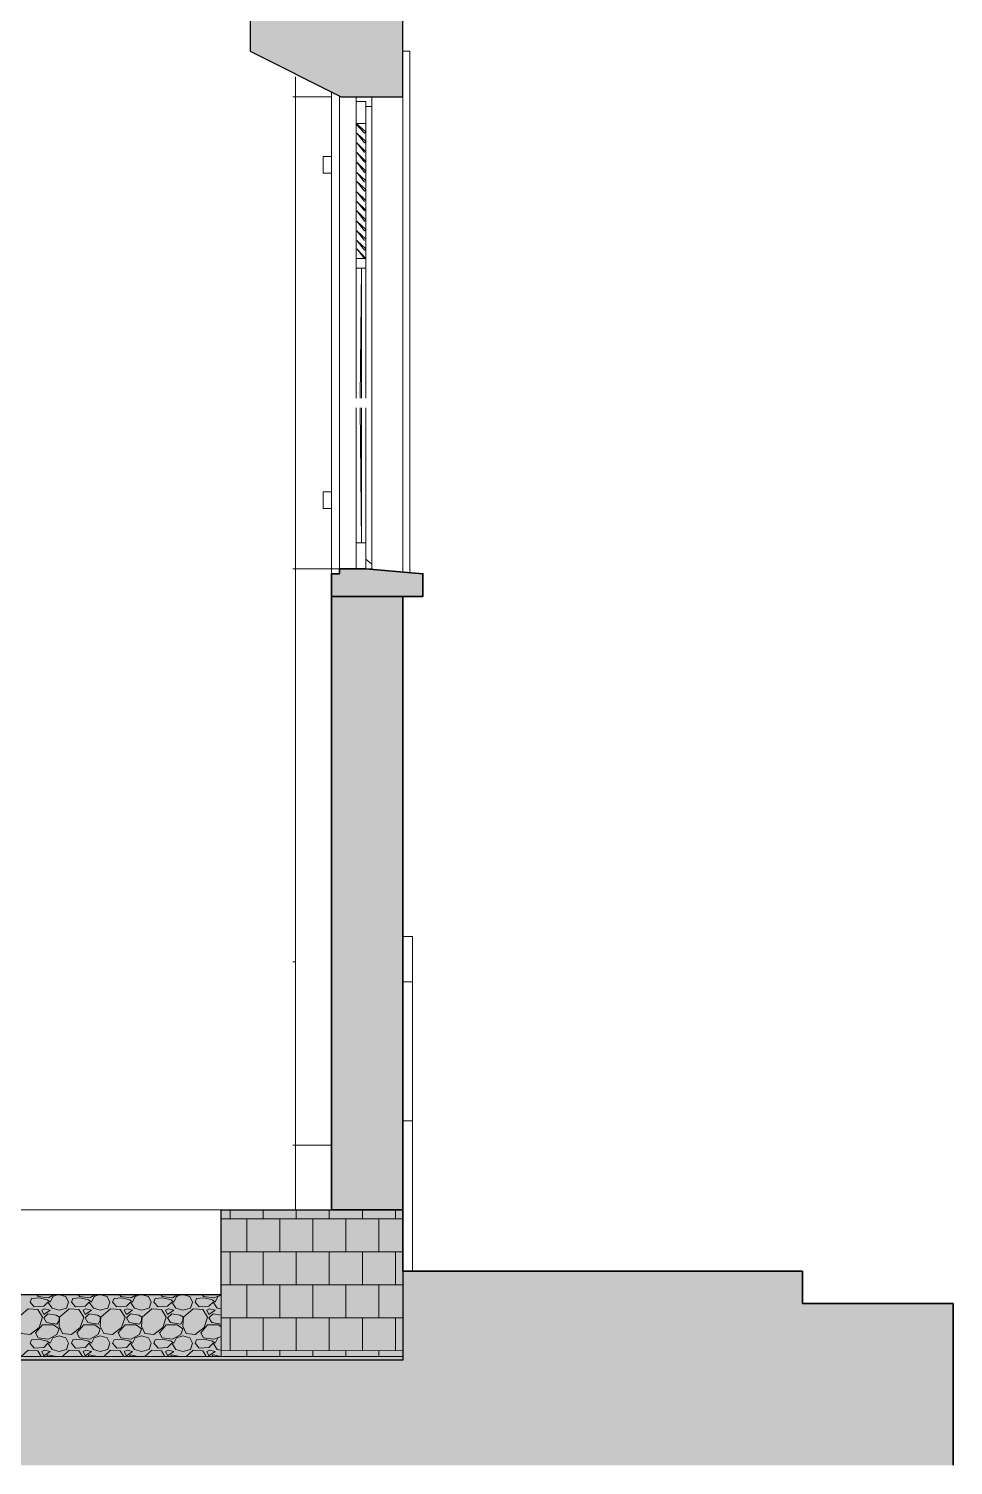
# Model space of a CAD drawing. Header units: millimetres. Extents: x -1448 to 7013, y -20340 to -15892.
# Drawn here: x 5188 to 7013, y -20340 to -17507 of the extents above; entities that cross this region are included whole.
import ezdxf

# ---------------------------------------------------------------- set-up
doc = ezdxf.new("R2010")
doc.units = ezdxf.units.MM
for name, color, linetype, lineweight in [('A-ALV-___-___-EXI', 250, 'Continuous', 35), ('A-BAS-___-___-EXI', 250, 'Continuous', 35), ('A-COB-___-___-EXI', 250, 'Continuous', 25), ('A-JAN-___-___-EXI', 250, 'Continuous', 25), ('A-PIS-___-___-EXI', 250, 'Continuous', 25)]:
    doc.layers.add(name, color=color, linetype=linetype, lineweight=lineweight)

msp = doc.modelspace()

# ---------------------------------------------------------------- hatches: boundary and pattern name
at = {"layer": 'A-ALV-___-___-EXI'}
h = msp.add_hatch(color=11, dxfattribs=at)
h.paths.add_polyline_path([(-678.6, -19836.5), (-582.3, -19836.5), (-582.3, -17041.4), (-678.6, -17041.4), (-678.6, -19447.7)])
h.paths.add_polyline_path([(5926.8, -19836.5), (5926.8, -18627), (5785.6, -18627), (5785.6, -19836.5), (5801.9, -19836.5)])
h.paths.add_polyline_path([(5926.8, -17641.4), (5926.8, -16923.3), (5940.4, -16923.3), (5940.4, -16885.3), (5978.4, -16885.3), (5978.4, -16847.1), (5984.9, -16838.6), (5989.1, -16829.5), (5993, -16807.4), (6000, -16795.8), (6010.2, -16787.2), (6022.5, -16782.7), (6021.8, -16763.2), (5926.8, -16744.4), (5926.8, -16221.4), (5930.7, -16199), (5937.6, -16180.2), (5948.8, -16161.6), (5959.4, -16151), (5959.4, -16131.9), (5785.6, -16131.9), (5785.6, -17041.4), (5625.4, -17041.4), (5625.4, -17551.9), (5804.6, -17641.4)])
at = {"layer": 'A-BAS-___-___-EXI', "true_color": 0xcb9898}
msp.add_hatch(color=253, dxfattribs=at).paths.add_polyline_path([(-1448.3, -20340.4), (7012.8, -20340.4), (7012.8, -20021.1), (6715.5, -20021.1), (6715.5, -19957.3), (5926.8, -19957.3), (5926.8, -20132.8), (-678.6, -20132.8), (-678.6, -19886.7), (-1448.3, -19886.7)])
at = {"layer": 'A-COB-___-___-EXI', "true_color": 0xc19a82}
h = msp.add_hatch(color=33, dxfattribs=at)
h.paths.add_polyline_path([(5785.6, -18627), (5966.2, -18627), (5966.2, -18582.2), (5853.5, -18572.7), (5801.9, -18572.7), (5801.9, -18582.2), (5785.6, -18582.2)])
h.paths.add_polyline_path([(4274.8, -17041.4), (4364.3, -17041.4), (4364.3, -16879.9), (4274.8, -16879.9)])
h.paths.add_polyline_path([(-675.9, -17041.4), (-586.3, -17041.4), (-586.3, -16879.9), (-675.9, -16879.9)])
h.paths.add_polyline_path([(578.4, -17041.4), (668, -17041.4), (668, -16879.9), (578.4, -16879.9)])
h.paths.add_polyline_path([(5715, -17041.4), (5715, -16879.9), (5625.4, -16879.9), (5625.4, -17041.4)])
h.paths.add_polyline_path([(-540.2, -16803.9), (-503.3, -16792.1), (-532.1, -16719.7), (-568.9, -16731.4)])
h.paths.add_polyline_path([(5482.9, -16803.9), (5510.5, -16735), (5473.6, -16723.2), (5446.1, -16792.1)])
h.paths.add_polyline_path([(-761.7, -16753.7), (-730.6, -16743.6), (-733.7, -16733.4), (-764.8, -16743.5)])
h.paths.add_polyline_path([(5690.6, -16752.3), (5693.6, -16743.2), (5663.4, -16733.6), (5660.7, -16742.8)])
h.paths.add_polyline_path([(-630.3, -16710.7), (-598, -16700.2), (-600.9, -16690.6), (-633.2, -16701.1)])
h.paths.add_polyline_path([(5507.2, -16693.9), (5510.2, -16684.8), (5480, -16675.2), (5477.4, -16684.4)])
h.paths.add_polyline_path([(-432.6, -16648.3), (-400.4, -16637.9), (-403.4, -16628.3), (-435.5, -16638.7)])
h.paths.add_polyline_path([(5324.1, -16636.3), (5327.3, -16626.5), (5295.4, -16616.3), (5292.6, -16626.3)])
h.paths.add_polyline_path([(-233.5, -16584.9), (-201.6, -16574.5), (-204.7, -16564.4), (-236.6, -16574.8)])
h.paths.add_polyline_path([(5140.9, -16577.7), (5144.2, -16567.9), (5112.3, -16557.7), (5109.4, -16567.7)])
h.paths.add_polyline_path([(-38.2, -16522.6), (-3.2, -16511.3), (-6.3, -16501.1), (-41.3, -16512.5)])
h.paths.add_polyline_path([(4957.6, -16519.3), (4960.8, -16509.5), (4928.9, -16499.3), (4926.1, -16509.3)])
h.paths.add_polyline_path([(4774.1, -16460.7), (4777.4, -16450.9), (4745.5, -16440.7), (4742.6, -16450.7)])
h.paths.add_polyline_path([(161.8, -16458.6), (194.2, -16448.1), (191.2, -16438.5), (158.9, -16449)])
h.paths.add_polyline_path([(552.9, -16454.4), (589.2, -16442.8), (560.7, -16370.9), (523.9, -16382.6)])
h.paths.add_polyline_path([(4382.1, -16452.1), (4409.4, -16383.8), (4372.6, -16372), (4345.3, -16440.3)])
h.paths.add_polyline_path([(4591, -16402.3), (4594.3, -16392.5), (4562.4, -16382.3), (4559.5, -16392.3)])
h.paths.add_polyline_path([(359.3, -16395.5), (392.5, -16384.7), (389.6, -16375.1), (356.3, -16385.9)])
h.paths.add_polyline_path([(4407.1, -16343.2), (4410.4, -16333.4), (4378.5, -16323.2), (4375.6, -16333.2)])
h.paths.add_polyline_path([(557.1, -16332.2), (590.4, -16321.4), (587.3, -16311.3), (554, -16322.2)])
h.paths.add_polyline_path([(4224.4, -16284.4), (4227.7, -16274.6), (4195.8, -16264.4), (4192.9, -16274.4)])
h.paths.add_polyline_path([(754.9, -16269.1), (788.1, -16258.3), (785.2, -16248.7), (751.9, -16259.5)])
h.paths.add_polyline_path([(4040.6, -16225.8), (4043.9, -16216), (4012, -16205.8), (4009.1, -16215.8)])
h.paths.add_polyline_path([(953, -16205.8), (984.7, -16195.5), (981.8, -16185.9), (950.1, -16196.3)])
h.paths.add_polyline_path([(3857.2, -16167.4), (3860.5, -16157.6), (3828.5, -16147.4), (3825.7, -16157.4)])
h.paths.add_polyline_path([(1150.7, -16141.9), (1183.9, -16131.1), (1181, -16121.5), (1147.7, -16132.4)])
h.paths.add_polyline_path([(3675, -16109.6), (3678.2, -16099.8), (3646.3, -16089.6), (3643.5, -16099.6)])
h.paths.add_polyline_path([(1648.4, -16104.2), (1684.7, -16092.6), (1656.4, -16021.2), (1619.6, -16032.9)])
h.paths.add_polyline_path([(3281.5, -16100.3), (3308.8, -16032), (3272, -16020.3), (3244.6, -16088.6)])
h.paths.add_polyline_path([(1813.7, -16080.4), (1813.7, -16004.3), (1775.7, -16004.3), (1775.7, -16080.4)])
h.paths.add_polyline_path([(3115.5, -16080.4), (3154.8, -16080.4), (3154.8, -16004.3), (3115.5, -16004.3)])
h.paths.add_polyline_path([(1349.1, -16078.9), (1381.2, -16068.5), (1378.3, -16058.9), (1346.2, -16069.4)])
h.paths.add_polyline_path([(3490.6, -16051.4), (3493.8, -16041.5), (3461.9, -16031.4), (3459.1, -16041.3)])
h.paths.add_polyline_path([(1547.7, -16015.5), (1577.7, -16005.8), (1574.8, -15996.2), (1544.8, -16005.9)])
h.paths.add_polyline_path([(3306.8, -15992.8), (3310.1, -15983), (3278.2, -15972.8), (3275.3, -15982.8)])
h.paths.add_polyline_path([(2339, -15965), (2339, -15955.5), (2306.4, -15955.5), (2306.4, -15965)])
h.paths.add_polyline_path([(2113.7, -15965), (2146.3, -15965), (2146.3, -15955.5), (2113.7, -15955.5)])
h.paths.add_polyline_path([(2625.4, -15965), (2625.4, -15955.5), (2592.9, -15955.5), (2592.9, -15965)])
h.paths.add_polyline_path([(1920.9, -15965), (1953.5, -15965), (1953.5, -15955.5), (1920.9, -15955.5)])
h.paths.add_polyline_path([(2816.8, -15965), (2816.8, -15955.5), (2785.6, -15955.5), (2785.6, -15965)])
h.paths.add_polyline_path([(1729.5, -15965), (1760.7, -15965), (1760.7, -15955.5), (1729.5, -15955.5)])
h.paths.add_polyline_path([(3169.8, -15965), (3201, -15965), (3201, -15955.5), (3169.8, -15955.5)])
h.paths.add_polyline_path([(2978.4, -15965), (3009.6, -15965), (3009.6, -15955.5), (2978.4, -15955.5)])
at = {"layer": 'A-PIS-___-___-EXI', "transparency": 33554636}
msp.add_hatch(color=9, dxfattribs=at).paths.add_polyline_path([(2263.3, -20132.8), (5926.8, -20132.8), (5926.8, -19836.5), (5568.4, -19836.5), (5568.4, -20003.4), (-320.3, -20003.4), (-320.3, -19836.5), (-678.6, -19836.5), (-678.6, -20132.8)])

# ---------------------------------------------------------------- linework, layer by layer
at = {"layer": 'A-ALV-___-___-EXI', "color": 18, "lineweight": 9}
for p, q in [((5715, -17602.1), (5715, -19836.5)), ((5715, -19347.8), (5709.7, -19347.8)), ((5945.8, -19387.2), (5926.8, -19387.2)), ((5926.8, -19661.4), (5945.8, -19661.4))]:
    msp.add_line(p, q, dxfattribs=at)
at = {"layer": 'A-ALV-___-___-EXI', "color": 18, "lineweight": 9, "flags": 128}
msp.add_lwpolyline([(5804.6, -17641.4), (5801.9, -17641.4), (5801.9, -17640.1)], dxfattribs=at)
at = {"layer": 'A-ALV-___-___-EXI'}
msp.add_lwpolyline([(5785.6, -18627), (5785.6, -18582.2), (5801.9, -18582.2), (5801.9, -18572.7), (5853.5, -18572.7), (5966.2, -18582.2), (5966.2, -18627), (5785.6, -18627), (5785.6, -19836.5), (5926.8, -19836.5), (5926.8, -18627)], dxfattribs=at)
at = {"layer": 'A-ALV-___-___-EXI', "color": 18, "lineweight": 9}
for points in [[(5926.8, -19297.6), (5945.8, -19297.6), (5945.8, -19957.3)], [(5709.7, -19708.9), (5785.6, -19708.9), (5715, -19708.9)]]:
    msp.add_lwpolyline(points, dxfattribs=at)
at = {"layer": 'A-BAS-___-___-EXI'}
for p, q in [((6715.5, -19957.3), (5926.8, -19957.3)), ((6715.5, -20021.1), (6715.5, -19957.3)), ((7012.8, -20021.1), (6715.5, -20021.1)), ((7012.8, -20340.4), (7012.8, -20021.1))]:
    msp.add_line(p, q, dxfattribs=at)
at = {"layer": 'A-COB-___-___-EXI'}
msp.add_lwpolyline([(5625.4, -17041.4), (5625.4, -17551.9), (5804.6, -17641.4), (5926.8, -17641.4), (5926.8, -16923.3)], dxfattribs=at)
at = {"layer": 'A-JAN-___-___-EXI', "color": 18, "lineweight": 9}
for p, q in [((5785.6, -17641.4), (5709.7, -17641.4)), ((5785.6, -17631.9), (5785.6, -18582.2)), ((5801.9, -18572.7), (5801.9, -17641.4)), ((5834.5, -17651), (5834.5, -17641.4)), ((5926.8, -18578.9), (5926.8, -17641.4)), ((5865.7, -18563.2), (5865.7, -17660.5)), ((5835.8, -17713.4), (5834.5, -17716.1)), ((5835.8, -17732.4), (5834.5, -17735.1)), ((5835.8, -17751.4), (5834.5, -17754.1)), ((5835.8, -17770.4), (5834.5, -17773.1)), ((5835.8, -17790.8), (5834.5, -17792.1)), ((5835.8, -17808.4), (5834.5, -17809.8)), ((5835.8, -17828.8), (5834.5, -17831.5)), ((5835.8, -17847.8), (5834.5, -17850.5)), ((5835.8, -17866.8), (5834.5, -17869.5)), ((5835.8, -17887.2), (5834.5, -17888.5)), ((5835.8, -17906.2), (5834.5, -17907.5)), ((5835.8, -17925.2), (5834.5, -17927.9)), ((5835.8, -17941.4), (5834.5, -17942.8)), ((5834.5, -17979.5), (5834.5, -18236)), ((5853.5, -18236), (5853.5, -17979.5)), ((5834.5, -18255), (5834.5, -18521.1)), ((5853.5, -18521.1), (5853.5, -18255))]:
    msp.add_line(p, q, dxfattribs=at)
at = {"layer": 'A-JAN-___-___-EXI', "color": 18, "lineweight": 9, "flags": 128}
for points in [[(5926.8, -17551.9), (5940.4, -17551.9), (5940.4, -18580)], [(5853.5, -17660.5), (5853.5, -17651), (5834.5, -17651), (5834.5, -17694.4), (5853.5, -17694.4), (5853.5, -17660.5), (5865.7, -17660.5), (5865.7, -17641.4)], [(5835.8, -17694.4), (5834.5, -17695.7), (5850.8, -17713.4), (5853.5, -17710.7), (5834.5, -17694.4), (5834.5, -17960.5)], [(5850.8, -17960.5), (5835.8, -17941.4), (5853.5, -17960.5), (5853.5, -17694.4)], [(5850.8, -17751.4), (5835.8, -17732.4), (5853.5, -17750)], [(5785.6, -17792.1), (5769.3, -17792.1), (5769.3, -17759.5), (5785.6, -17759.5)], [(5850.8, -17809.8), (5835.8, -17790.8), (5853.5, -17807.1)], [(5850.8, -17847.8), (5835.8, -17828.8), (5853.5, -17846.4)], [(5850.8, -17925.2), (5835.8, -17906.2), (5853.5, -17922.4)], [(5842.6, -18236), (5845.3, -17979.5), (5845.3, -18236)], [(5842.6, -18255), (5845.3, -18521.1), (5845.3, -18255)], [(5785.6, -18453.2), (5769.3, -18453.2), (5769.3, -18420.6), (5785.6, -18420.6)], [(5853.5, -18553.7), (5865.7, -18563.2), (5865.7, -18572.7), (5853.5, -18572.7), (5853.5, -18521.1), (5834.5, -18521.1), (5834.5, -18572.7)]]:
    msp.add_lwpolyline(points, dxfattribs=at)
for points in [[(5850.8, -17732.4), (5835.8, -17713.4), (5853.5, -17729.7)], [(5850.8, -17770.4), (5835.8, -17751.4), (5853.5, -17769.1)], [(5850.8, -17790.8), (5835.8, -17770.4), (5853.5, -17788.1)], [(5850.8, -17827.4), (5835.8, -17808.4), (5853.5, -17824.7)], [(5850.8, -17866.8), (5835.8, -17847.8), (5853.5, -17865.4)], [(5850.8, -17887.2), (5835.8, -17866.8), (5853.5, -17884.4)], [(5850.8, -17906.2), (5835.8, -17887.2), (5853.5, -17903.4)], [(5850.8, -17944.2), (5835.8, -17925.2), (5853.5, -17941.4)], [(5834.5, -17960.5), (5834.5, -17979.5), (5853.5, -17979.5), (5853.5, -17960.5)], [(5709.7, -18572.7), (5801.9, -18572.7)]]:
    msp.add_lwpolyline(points, close=True, dxfattribs=at)
at = {"layer": 'A-PIS-___-___-EXI', "color": 253, "lineweight": 9}
for p, q in [((5568.4, -19836.5), (5568.4, -20125.3)), ((5568.4, -19854.1), (5926.8, -19854.1)), ((5586.1, -19854.1), (5586.1, -19836.5)), ((5618.6, -19919.3), (5618.6, -19854.1)), ((5651.2, -19854.1), (5651.2, -19836.5)), ((5683.8, -19919.3), (5683.8, -19854.1)), ((5716.4, -19854.1), (5716.4, -19836.5)), ((5749, -19919.3), (5749, -19854.1)), ((5814.1, -19919.3), (5814.1, -19854.1)), ((5846.7, -19854.1), (5846.7, -19836.5)), ((5879.3, -19919.3), (5879.3, -19854.1)), ((5911.9, -19854.1), (5911.9, -19836.5)), ((5568.4, -19919.3), (5926.8, -19919.3)), ((5586.1, -19984.4), (5586.1, -19919.3)), ((5651.2, -19984.4), (5651.2, -19919.3)), ((5716.4, -19984.4), (5716.4, -19919.3)), ((5781.5, -19984.4), (5781.5, -19919.3)), ((5846.7, -19984.4), (5846.7, -19919.3)), ((5911.9, -19984.4), (5911.9, -19919.3)), ((5568.4, -19984.4), (5926.8, -19984.4)), ((5618.6, -20049.6), (5618.6, -19984.4)), ((5683.8, -20049.6), (5683.8, -19984.4)), ((5749, -20049.6), (5749, -19984.4)), ((5814.1, -20049.6), (5814.1, -19984.4)), ((5879.3, -20049.6), (5879.3, -19984.4)), ((5568.4, -20003.4), (-320.3, -20003.4)), ((5568.4, -20049.6), (5926.8, -20049.6)), ((5586.1, -20114.8), (5586.1, -20049.6)), ((5651.2, -20114.8), (5651.2, -20049.6)), ((5716.4, -20114.8), (5716.4, -20049.6)), ((5781.5, -20114.8), (5781.5, -20049.6)), ((5846.7, -20114.8), (5846.7, -20049.6)), ((5911.9, -20114.8), (5911.9, -20049.6)), ((5470.3, -20123.3), (5468, -20125.6)), ((5485.6, -20125.6), (5470.7, -20122.9)), ((5618.6, -20125.6), (5618.6, -20114.8)), ((5683.8, -20125.6), (5683.8, -20114.8)), ((5749, -20125.6), (5749, -20114.8)), ((5814.1, -20125.6), (5814.1, -20114.8)), ((5879.3, -20125.6), (5879.3, -20115.6))]:
    msp.add_line(p, q, dxfattribs=at)
at = {"layer": 'A-PIS-___-___-EXI'}
for p, q in [((5568.4, -20003.4), (5568.4, -19836.5)), ((5568.4, -19836.5), (5926.8, -19836.5)), ((5926.8, -19836.5), (5926.8, -19957.3)), ((5926.8, -19957.3), (5926.8, -20132.8)), ((-320.3, -20003.4), (5568.4, -20003.4)), ((5926.8, -20132.8), (-678.6, -20132.8))]:
    msp.add_line(p, q, dxfattribs=at)
at = {"layer": 'A-PIS-___-___-EXI', "color": 253, "lineweight": 9, "flags": 128}
for points in [[(5781.5, -19854.1), (5781.5, -19836.5), (5785.6, -19836.5), (5568.4, -19836.5), (936.6, -19836.5)], [(5238.6, -20003.4), (5227.7, -20010.2), (5207.3, -20007.5), (5204.6, -20003.4)], [(5320, -20003.4), (5309.1, -20010.2), (5288.8, -20007.5), (5286.1, -20003.4)], [(5401.5, -20003.4), (5390.6, -20010.2), (5370.2, -20007.5), (5367.5, -20003.4)], [(5482.9, -20003.4), (5472, -20010.2), (5451.7, -20007.5), (5449, -20003.4)], [(5568.4, -20031.9), (5560.3, -20030.6), (5552.1, -20018.4), (5544, -20026.5), (5525, -20027.9), (5516.8, -20018.4), (5519.6, -20011.6), (5534.5, -20010.2), (5550.8, -20014.3), (5556.2, -20018.4), (5561.6, -20007.5), (5568.4, -20004.8), (5553.5, -20010.2), (5533.1, -20007.5), (5530.4, -20003.4)], [(5168, -20048.2), (5166.6, -20065.9), (5173.4, -20080.8), (5191, -20082.2), (5208.7, -20068.6), (5215.5, -20048.2), (5206, -20033.3), (5187, -20031.9), (5168, -20048.2), (5161.2, -20044.2), (5144.9, -20041.4), (5136.7, -20049.6), (5142.2, -20059.1), (5162.5, -20061.8), (5166.6, -20055), (5166.6, -20049.6)], [(5249.4, -20048.2), (5248.1, -20065.9), (5254.8, -20080.8), (5272.5, -20082.2), (5290.1, -20068.6), (5296.9, -20048.2), (5287.4, -20033.3), (5268.4, -20031.9), (5249.4, -20048.2), (5242.6, -20044.2), (5226.3, -20041.4), (5218.2, -20049.6), (5223.6, -20059.1), (5244, -20061.8), (5248.1, -20055), (5248.1, -20049.6)], [(5330.9, -20048.2), (5329.5, -20065.9), (5336.3, -20080.8), (5353.9, -20082.2), (5371.6, -20068.6), (5378.4, -20048.2), (5368.9, -20033.3), (5349.9, -20031.9), (5330.9, -20048.2), (5324.1, -20044.2), (5307.8, -20041.4), (5299.6, -20049.6), (5305.1, -20059.1), (5325.4, -20061.8), (5329.5, -20055), (5329.5, -20049.6)], [(5412.3, -20048.2), (5411, -20065.9), (5417.7, -20080.8), (5435.4, -20082.2), (5453, -20068.6), (5459.8, -20048.2), (5450.3, -20033.3), (5431.3, -20031.9), (5412.3, -20048.2), (5405.5, -20044.2), (5389.2, -20041.4), (5381.1, -20049.6), (5386.5, -20059.1), (5406.9, -20061.8), (5411, -20055), (5411, -20049.6)], [(5493.8, -20048.2), (5492.4, -20065.9), (5499.2, -20080.8), (5516.8, -20082.2), (5534.5, -20068.6), (5541.3, -20048.2), (5531.8, -20033.3), (5512.8, -20031.9), (5493.8, -20048.2), (5487, -20044.2), (5470.7, -20041.4), (5462.5, -20049.6), (5468, -20059.1), (5488.3, -20061.8), (5492.4, -20055), (5492.4, -20049.6)], [(5568.4, -20044.2), (5552.1, -20041.4), (5544, -20049.6), (5549.4, -20059.1), (5568.4, -20061.8)], [(5926.8, -20114.8), (5568.4, -20113.4), (5560.3, -20112), (5552.1, -20099.8), (5544, -20108), (5525, -20109.3), (5516.8, -20099.8), (5519.6, -20093), (5534.5, -20091.7), (5550.8, -20095.7), (5556.2, -20099.8), (5561.6, -20089), (5568.4, -20086.2), (5553.5, -20091.7), (5533.1, -20089), (5527.7, -20079.5), (5541.3, -20063.2), (5563, -20063.2), (5568.4, -20067.2)], [(5212.8, -20125.6), (5206, -20114.8), (5187, -20113.4), (5173.4, -20125.6)], [(5294.2, -20125.6), (5287.4, -20114.8), (5268.4, -20113.4), (5254.8, -20125.6)], [(5375.7, -20125.6), (5368.9, -20114.8), (5349.9, -20113.4), (5336.3, -20125.6)], [(5457.1, -20125.6), (5450.3, -20114.8), (5431.3, -20113.4), (5417.7, -20125.6)], [(5462.5, -20124.3), (5474.8, -20116.1), (5463.9, -20113.4), (5458.5, -20116.1), (5462, -20123.1)], [(5538, -20124.7), (5531.8, -20114.8), (5512.8, -20113.4), (5499.2, -20125.6)], [(5926.8, -20125.6), (5568.4, -20125.6), (-320.3, -20125.6)], [(5242.6, -20125.6), (5226.3, -20122.9), (5223.6, -20125.6)], [(5324.1, -20125.6), (5307.8, -20122.9), (5305.1, -20125.6)], [(5404.2, -20125.6), (5389.2, -20122.9), (5386.5, -20125.6)]]:
    msp.add_lwpolyline(points, dxfattribs=at)
at = {"layer": 'A-PIS-___-___-EXI'}
msp.add_lwpolyline([(5926.8, -19836.5), (5926.8, -19957.3)], close=True, dxfattribs=at)
at = {"layer": 'A-PIS-___-___-EXI', "color": 9, "lineweight": 9, "flags": 128}
msp.add_lwpolyline([(5926.8, -19957.3), (5926.8, -20125.6)], close=True, dxfattribs=at)
at = {"layer": 'A-PIS-___-___-EXI', "color": 253, "lineweight": 9, "flags": 128}
for points in [[(5267.1, -20018.4), (5263, -20030.6), (5248.1, -20034.7), (5234.5, -20030.6), (5226.3, -20018.4), (5218.2, -20026.5), (5199.2, -20027.9), (5191, -20018.4), (5193.8, -20011.6), (5208.7, -20010.2), (5225, -20014.3), (5230.4, -20018.4), (5235.8, -20007.5), (5246.7, -20003.4), (5261.6, -20007.5)], [(5348.5, -20018.4), (5344.4, -20030.6), (5329.5, -20034.7), (5315.9, -20030.6), (5307.8, -20018.4), (5299.6, -20026.5), (5280.6, -20027.9), (5272.5, -20018.4), (5275.2, -20011.6), (5290.1, -20010.2), (5306.4, -20014.3), (5311.9, -20018.4), (5317.3, -20007.5), (5328.2, -20003.4), (5343.1, -20007.5)], [(5430, -20018.4), (5425.9, -20030.6), (5411, -20034.7), (5397.4, -20030.6), (5389.2, -20018.4), (5381.1, -20026.5), (5362.1, -20027.9), (5353.9, -20018.4), (5356.7, -20011.6), (5371.6, -20010.2), (5387.9, -20014.3), (5393.3, -20018.4), (5398.7, -20007.5), (5409.6, -20003.4), (5424.5, -20007.5)], [(5511.4, -20018.4), (5506, -20007.5), (5491, -20003.4), (5480.2, -20007.5), (5474.8, -20018.4), (5469.3, -20014.3), (5453, -20010.2), (5438.1, -20011.6), (5435.4, -20018.4), (5443.5, -20027.9), (5462.5, -20026.5), (5470.7, -20018.4), (5478.8, -20030.6), (5492.4, -20034.7), (5507.3, -20030.6)], [(5219.6, -20031.9), (5214.1, -20034.7), (5218.2, -20042.8), (5230.4, -20034.7)], [(5301, -20031.9), (5295.6, -20034.7), (5299.6, -20042.8), (5311.9, -20034.7)], [(5382.4, -20031.9), (5377, -20034.7), (5381.1, -20042.8), (5393.3, -20034.7)], [(5463.9, -20031.9), (5458.5, -20034.7), (5462.5, -20042.8), (5474.8, -20034.7)], [(5545.3, -20031.9), (5539.9, -20034.7), (5544, -20042.8), (5556.2, -20034.7)], [(5267.1, -20099.8), (5261.6, -20089), (5248.1, -20084.9), (5235.8, -20089), (5230.4, -20099.8), (5225, -20095.7), (5208.7, -20091.7), (5193.8, -20093), (5191, -20099.8), (5199.2, -20109.3), (5218.2, -20108), (5226.3, -20099.8), (5234.5, -20112), (5248.1, -20116.1), (5263, -20112)], [(5207.3, -20089), (5201.9, -20079.5), (5215.5, -20063.2), (5237.2, -20063.2), (5248.1, -20071.3), (5244, -20082.2), (5227.7, -20091.7)], [(5348.5, -20099.8), (5343.1, -20089), (5329.5, -20084.9), (5317.3, -20089), (5311.9, -20099.8), (5306.4, -20095.7), (5290.1, -20091.7), (5275.2, -20093), (5272.5, -20099.8), (5280.6, -20109.3), (5299.6, -20108), (5307.8, -20099.8), (5315.9, -20112), (5329.5, -20116.1), (5344.4, -20112)], [(5288.8, -20089), (5283.4, -20079.5), (5296.9, -20063.2), (5318.6, -20063.2), (5329.5, -20071.3), (5325.4, -20082.2), (5309.1, -20091.7)], [(5430, -20099.8), (5424.5, -20089), (5411, -20084.9), (5398.7, -20089), (5393.3, -20099.8), (5387.9, -20095.7), (5371.6, -20091.7), (5356.7, -20093), (5353.9, -20099.8), (5362.1, -20109.3), (5381.1, -20108), (5389.2, -20099.8), (5397.4, -20112), (5411, -20116.1), (5425.9, -20112)], [(5370.2, -20089), (5364.8, -20079.5), (5378.4, -20063.2), (5400.1, -20063.2), (5411, -20071.3), (5406.9, -20082.2), (5390.6, -20091.7)], [(5511.4, -20099.8), (5507.3, -20112), (5492.4, -20116.1), (5478.8, -20112), (5470.7, -20099.8), (5462.5, -20108), (5443.5, -20109.3), (5435.4, -20099.8), (5438.1, -20093), (5453, -20091.7), (5469.3, -20095.7), (5474.8, -20099.8), (5480.2, -20089), (5492.4, -20084.9), (5506, -20089)], [(5451.7, -20089), (5446.3, -20079.5), (5459.8, -20063.2), (5481.5, -20063.2), (5492.4, -20071.3), (5488.3, -20082.2), (5472, -20091.7)], [(5219.6, -20113.4), (5214.1, -20116.1), (5218.2, -20124.3), (5230.4, -20116.1)], [(5301, -20113.4), (5295.6, -20116.1), (5299.6, -20124.3), (5311.9, -20116.1)], [(5382.4, -20113.4), (5377, -20116.1), (5381.1, -20124.3), (5393.3, -20116.1)], [(5545.3, -20113.4), (5539.9, -20116.1), (5544, -20124.3), (5556.2, -20116.1)]]:
    msp.add_lwpolyline(points, close=True, dxfattribs=at)
at = {"layer": 'A-PIS-___-___-EXI', "color": 253, "lineweight": 9}
msp.add_lwpolyline([(5568.4, -20125.6), (5552.1, -20122.9), (5550.1, -20125)], dxfattribs=at)

doc.saveas('drawing.dxf')
